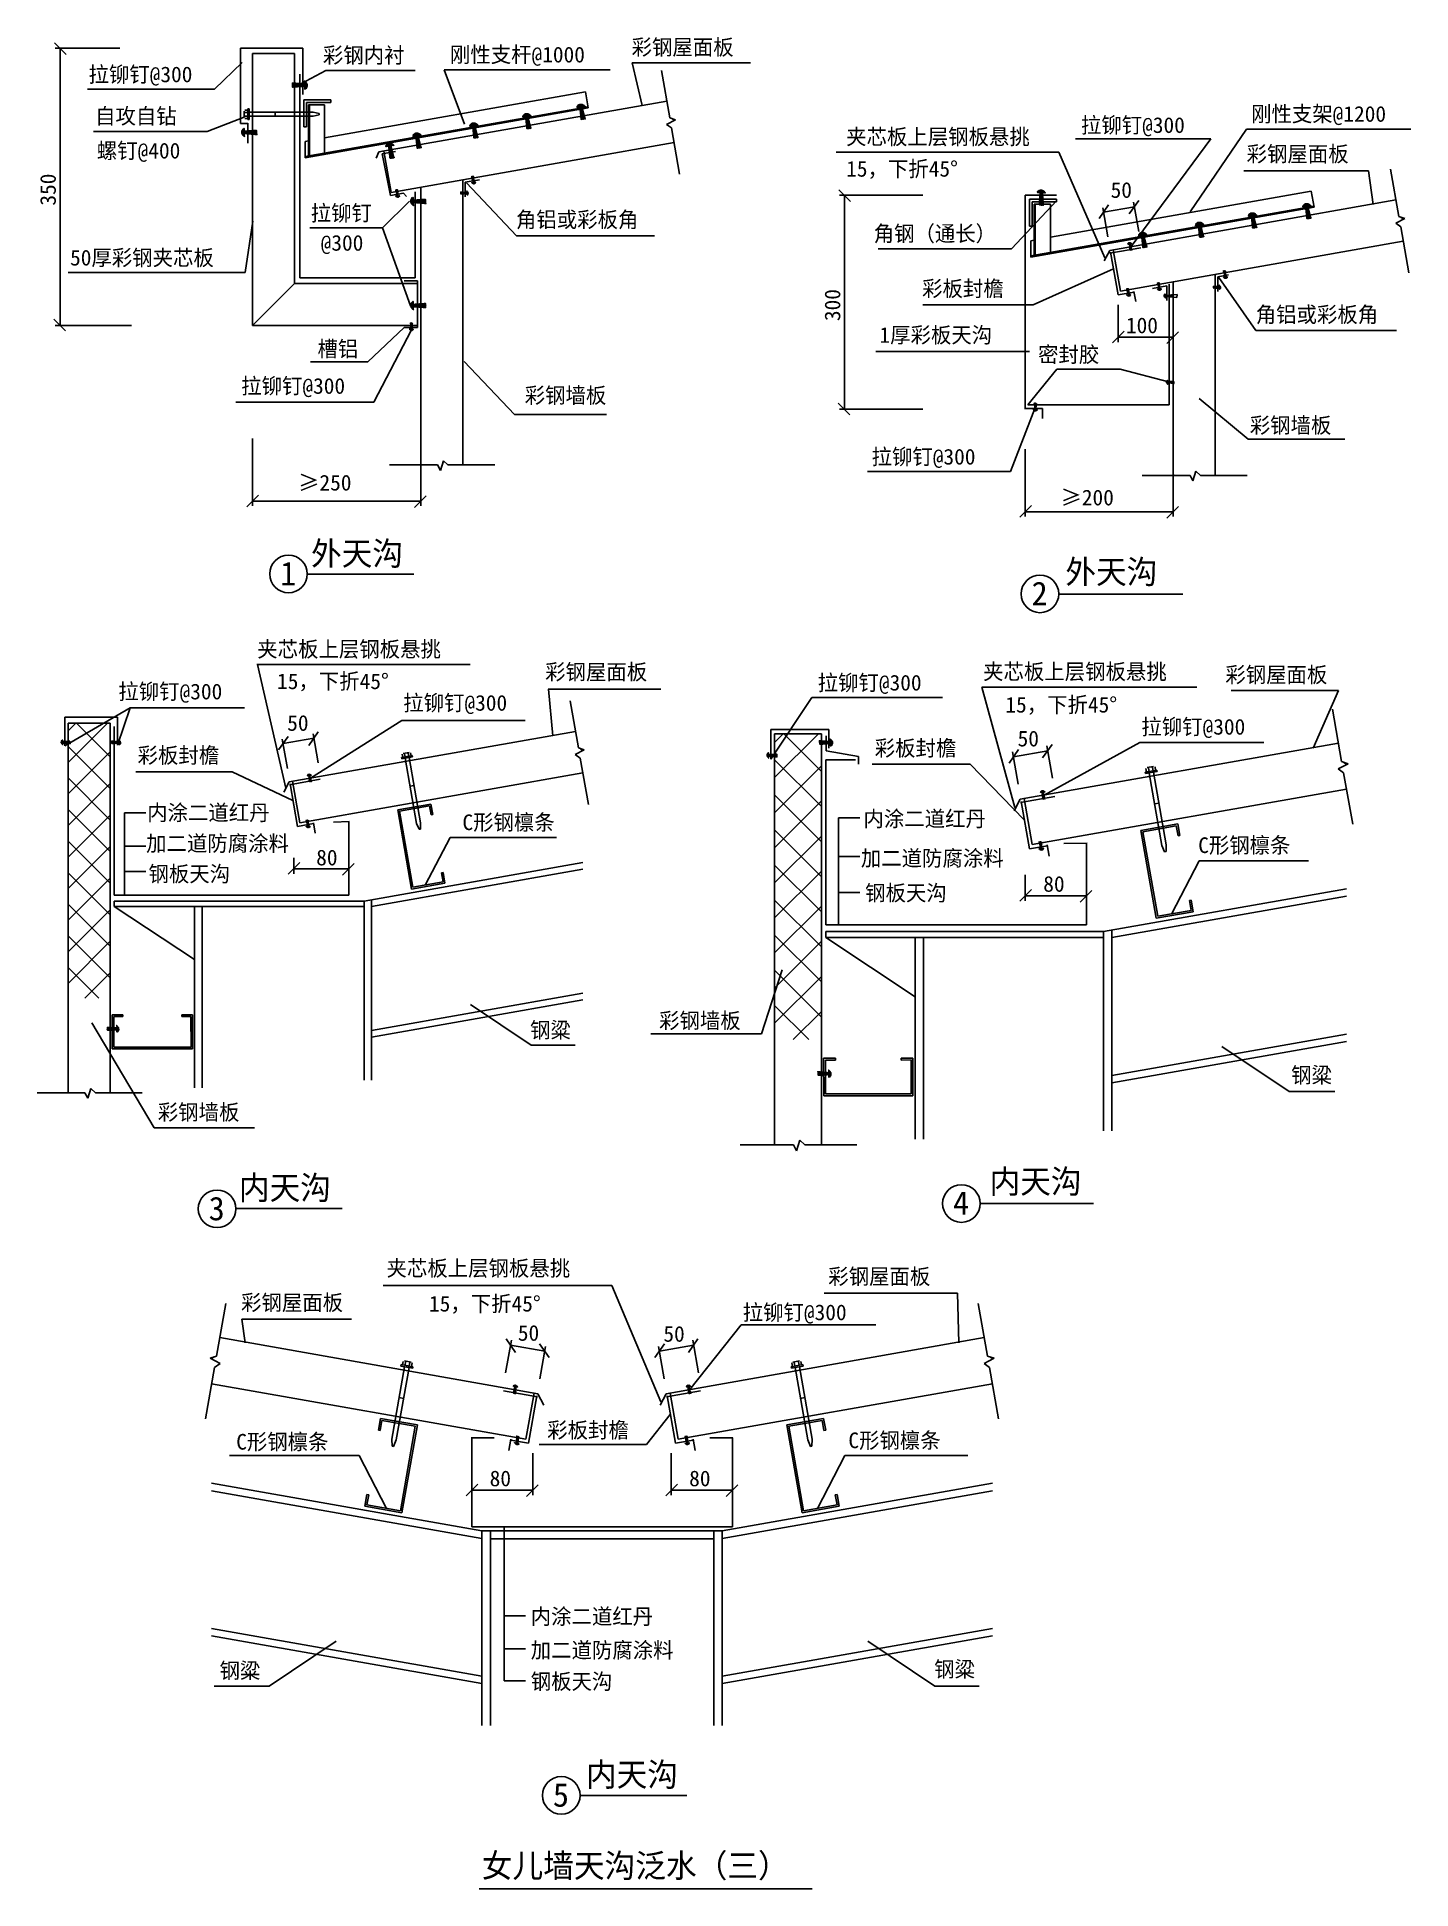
# Model space of a CAD drawing. Header units: metres. Extents: x 38 to 1423, y -384 to 1483.
import ezdxf

# ---------------------------------------------------------------- set-up
doc = ezdxf.new("R2010")
doc.units = ezdxf.units.M
doc.layers.add('_TCH_MASK', color=7, linetype='Continuous')

# ---------------------------------------------------------------- blocks, each defined once
blk = doc.blocks.new('_ARCHTICK')
at = {"color": 6, "linetype": 'ByBlock'}
blk.add_lwpolyline([(-0.9, -0.9), (0.78, 0.78)], dxfattribs=at)

msp = doc.modelspace()

# ---------------------------------------------------------------- hatches: boundary and pattern name
at = {"layer": '_TCH_MASK'}
h = msp.add_hatch(dxfattribs=at)
h.set_pattern_fill('SOLID')
h.paths.add_polyline_path([(307.58, 1439.13), (307.58, 1436.17), (295.13, 1437.1), (295.13, 1432.38), (307.58, 1433.31), (307.58, 1430.35, 0.7)])
h = msp.add_hatch(dxfattribs=at)
h.set_pattern_fill('SOLID')
h.paths.add_polyline_path([(535.93, 1403.87), (533.02, 1403.34), (536.16, 1391.26), (531.53, 1390.42), (530.2, 1402.83), (527.29, 1402.29, -0.7)])
h = msp.add_hatch(dxfattribs=at)
h.set_pattern_fill('SOLID')
h.paths.add_polyline_path([(590.62, 1413.26), (587.7, 1412.73), (590.85, 1400.66), (586.21, 1399.81), (584.89, 1412.22), (581.98, 1411.68, -0.7)])
h = msp.add_hatch(dxfattribs=at)
h.set_pattern_fill('SOLID')
h.paths.add_polyline_path([(247.15, 1391.36), (247.15, 1388.4), (259.59, 1389.33), (259.59, 1384.62), (247.15, 1385.54), (247.15, 1382.58, -0.7)])
h = msp.add_hatch(dxfattribs=at)
h.set_pattern_fill('SOLID')
h.paths.add_polyline_path([(425.28, 1384.23), (422.36, 1383.7), (425.51, 1371.63), (420.87, 1370.78), (419.55, 1383.19), (416.64, 1382.66, -0.7)])
h = msp.add_hatch(dxfattribs=at)
h.set_pattern_fill('SOLID')
h.paths.add_polyline_path([(482.53, 1394.48), (479.61, 1393.95), (482.76, 1381.87), (478.12, 1381.03), (476.8, 1393.43), (473.89, 1392.9, -0.7)])
h = msp.add_hatch(dxfattribs=at)
h.set_pattern_fill('SOLID')
h.paths.add_polyline_path([(397.93, 1374.04), (395.02, 1373.5), (398.16, 1361.43), (393.52, 1360.58), (392.2, 1372.99), (389.29, 1372.46, -0.7)])
h = msp.add_hatch(dxfattribs=at)
h.set_pattern_fill('SOLID')
h.paths.add_polyline_path([(403.65, 1323.46), (402.19, 1323.22), (401.62, 1329.43), (399.29, 1329.04), (400.78, 1322.98), (399.32, 1322.73, 0.7)])
h = msp.add_hatch(dxfattribs=at)
h.set_pattern_fill('SOLID')
h.paths.add_polyline_path([(471.15, 1328.07), (471.15, 1326.59), (464.93, 1327.06), (464.93, 1324.7), (471.15, 1325.16), (471.15, 1323.68, 0.7)])
h = msp.add_hatch(dxfattribs=at)
h.set_pattern_fill('SOLID')
h.paths.add_polyline_path([(480.25, 1337.02), (478.79, 1336.77), (478.22, 1342.98), (475.89, 1342.59), (477.38, 1336.53), (475.92, 1336.29, 0.7)])
h = msp.add_hatch(dxfattribs=at)
h.set_pattern_fill('SOLID')
h.paths.add_polyline_path([(1054.77, 1325.97), (1051.81, 1325.97), (1052.74, 1313.52), (1048.02, 1313.52), (1048.95, 1325.97), (1045.99, 1325.97, -0.7)])
h = msp.add_hatch(dxfattribs=at)
h.set_pattern_fill('SOLID')
h.paths.add_polyline_path([(417.5, 1321.87), (417.5, 1318.91), (429.95, 1319.83), (429.95, 1315.12), (417.5, 1316.05), (417.5, 1313.09, -0.7)])
h = msp.add_hatch(dxfattribs=at)
h.set_pattern_fill('SOLID')
h.paths.add_polyline_path([(1322.17, 1313.17), (1319.26, 1312.64), (1322.41, 1300.56), (1317.77, 1299.71), (1316.45, 1312.12), (1313.54, 1311.59, -0.7)])
h = msp.add_hatch(dxfattribs=at)
h.set_pattern_fill('SOLID')
h.paths.add_polyline_path([(1214.08, 1294.38), (1211.17, 1293.85), (1214.32, 1281.78), (1209.68, 1280.93), (1208.36, 1293.34), (1205.45, 1292.81, -0.7)])
h = msp.add_hatch(dxfattribs=at)
h.set_pattern_fill('SOLID')
h.paths.add_polyline_path([(1267.49, 1303.78), (1264.58, 1303.24), (1267.72, 1291.17), (1263.09, 1290.32), (1261.76, 1302.73), (1258.85, 1302.2, -0.7)])
h = msp.add_hatch(dxfattribs=at)
h.set_pattern_fill('SOLID')
h.paths.add_polyline_path([(1137.45, 1274.08), (1138.91, 1274.31), (1139.44, 1268.1), (1141.77, 1268.47), (1140.32, 1274.54), (1141.78, 1274.78, 0.7)])
h = msp.add_hatch(dxfattribs=at)
h.set_pattern_fill('SOLID')
h.paths.add_polyline_path([(1156.84, 1284.14), (1153.92, 1283.61), (1157.07, 1271.53), (1152.43, 1270.69), (1151.11, 1283.09), (1148.2, 1282.56, -0.7)])
h = msp.add_hatch(dxfattribs=at)
h.set_pattern_fill('SOLID')
h.paths.add_polyline_path([(1171.51, 1229.64), (1170.05, 1229.4), (1169.52, 1235.62), (1167.19, 1235.24), (1168.64, 1229.18), (1167.18, 1228.94, 0.7)])
h = msp.add_hatch(dxfattribs=at)
h.set_pattern_fill('SOLID')
h.paths.add_polyline_path([(1229.71, 1233.21), (1229.71, 1231.73), (1223.49, 1232.19), (1223.49, 1229.83), (1229.71, 1230.3), (1229.71, 1228.82, 0.7)])
h = msp.add_hatch(dxfattribs=at)
h.set_pattern_fill('SOLID')
h.paths.add_polyline_path([(1238.05, 1241.75), (1236.59, 1241.51), (1236.06, 1247.73), (1233.73, 1247.35), (1235.17, 1241.28), (1233.71, 1241.05, 0.7)])
h = msp.add_hatch(dxfattribs=at)
h.set_pattern_fill('SOLID')
h.paths.add_polyline_path([(417.5, 1216.87), (417.5, 1213.91), (429.95, 1214.84), (429.95, 1210.12), (417.5, 1211.05), (417.5, 1208.09, -0.7)])
h = msp.add_hatch(dxfattribs=at)
h.set_pattern_fill('SOLID')
h.paths.add_polyline_path([(1140.52, 1223.79), (1139.06, 1223.55), (1138.53, 1229.77), (1136.21, 1229.4), (1137.65, 1223.33), (1136.19, 1223.09, 0.7)])
h = msp.add_hatch(dxfattribs=at)
h.set_pattern_fill('SOLID')
h.paths.add_polyline_path([(1175.46, 1224.32), (1175.46, 1222.84), (1181.68, 1223.3), (1181.68, 1220.94), (1175.46, 1221.41), (1175.46, 1219.93, -0.7)])
h = msp.add_hatch(dxfattribs=at)
h.set_pattern_fill('ANSI31', scale=1.8)
h.paths.add_polyline_path([(1183.38, 1223.32), (1181.64, 1223.19), (1181.08, 1221.2), (1183.38, 1220.9)])
h.paths.add_polyline_path([(1187.19, 1223.61), (1183.38, 1223.32), (1183.38, 1220.9), (1187.04, 1220.43)])
h = msp.add_hatch(dxfattribs=at)
h.set_pattern_fill('ANSI31', scale=18)
h.paths.add_polyline_path([(1187.19, 1223.61), (1183.38, 1223.32), (1183.38, 1220.9), (1187.04, 1220.43)])
h = msp.add_hatch(dxfattribs=at)
h.set_pattern_fill('SOLID')
h.paths.add_polyline_path([(417.59, 1188.83), (416.11, 1188.83), (416.57, 1195.05), (414.22, 1195.05), (414.68, 1188.83), (413.2, 1188.83, 0.7)])
h = msp.add_hatch(dxfattribs=at)
h.set_pattern_fill('SOLID')
h.paths.add_polyline_path([(1177.88, 1137.36), (1177.88, 1135.88), (1184.1, 1136.35), (1184.1, 1133.99), (1177.88, 1134.45), (1177.88, 1132.97, -0.7)])
h = msp.add_hatch(dxfattribs=at)
h.set_pattern_fill('SOLID')
h.paths.add_polyline_path([(1042.19, 1107.8), (1043.67, 1107.8), (1043.2, 1114.02), (1045.56, 1114.02), (1045.1, 1107.8), (1046.58, 1107.8, -0.7)])
h = msp.add_hatch(dxfattribs=at)
h.set_pattern_fill('SOLID')
h.paths.add_polyline_path([(64.1, 774.8), (64.1, 773.02), (71.56, 773.58), (71.56, 770.75), (64.1, 771.31), (64.1, 769.53, -0.7)])
h = msp.add_hatch(dxfattribs=at)
h.set_pattern_fill('SOLID')
h.paths.add_polyline_path([(120.6, 774.8), (120.6, 773.02), (113.13, 773.58), (113.13, 770.75), (120.6, 771.31), (120.6, 769.53, 0.7)])
h = msp.add_hatch(dxfattribs=at)
h.set_pattern_fill('SOLID')
h.paths.add_polyline_path([(837.44, 775.83), (837.44, 773.26), (826.66, 774.07), (826.66, 769.98), (837.44, 770.78), (837.44, 768.22, 0.7)])
h = msp.add_hatch(dxfattribs=at)
h.set_pattern_fill('SOLID')
h.paths.add_polyline_path([(775.69, 761.99), (775.69, 760.02), (783.99, 760.64), (783.99, 757.49), (775.69, 758.11), (775.69, 756.14, -0.7)])
h = msp.add_hatch(dxfattribs=at)
h.set_pattern_fill('SOLID')
h.paths.add_polyline_path([(310.38, 738.34), (311.85, 738.57), (312.38, 732.36), (314.7, 732.73), (313.26, 738.8), (314.72, 739.03, 0.7)])
h = msp.add_hatch(dxfattribs=at)
h.set_pattern_fill('SOLID')
h.paths.add_polyline_path([(1049.34, 721.48), (1050.97, 721.74), (1051.56, 714.83), (1054.14, 715.25), (1052.54, 721.99), (1054.16, 722.25, 0.7)])
h = msp.add_hatch(dxfattribs=at)
h.set_pattern_fill('SOLID')
h.paths.add_polyline_path([(313.46, 688.05), (312, 687.81), (311.47, 694.03), (309.14, 693.65), (310.59, 687.58), (309.13, 687.35, 0.7)])
h = msp.add_hatch(dxfattribs=at)
h.set_pattern_fill('SOLID')
h.paths.add_polyline_path([(1052.76, 665.6), (1051.14, 665.34), (1050.55, 672.25), (1047.96, 671.83), (1049.57, 665.09), (1047.95, 664.83, 0.7)])
h = msp.add_hatch(dxfattribs=at)
h.set_pattern_fill('SOLID')
h.paths.add_polyline_path([(118.27, 486.89), (118.27, 484.58), (108.56, 485.3), (108.56, 481.63), (118.27, 482.35), (118.27, 480.04, 0.7)])
h = msp.add_hatch(dxfattribs=at)
h.set_pattern_fill('SOLID')
h.paths.add_polyline_path([(835.88, 442.09), (835.88, 439.53), (825.1, 440.33), (825.1, 436.25), (835.88, 437.05), (835.88, 434.48, 0.7)])
h = msp.add_hatch(dxfattribs=at)
h.set_pattern_fill('SOLID')
h.paths.add_polyline_path([(522.69, 122.28), (521.06, 122.55), (520.47, 115.64), (517.89, 116.05), (519.49, 122.8), (517.87, 123.06, -0.7)])
h = msp.add_hatch(dxfattribs=at)
h.set_pattern_fill('SOLID')
h.paths.add_polyline_path([(692.41, 122.28), (694.03, 122.55), (694.62, 115.64), (697.2, 116.05), (695.6, 122.8), (697.22, 123.06, 0.7)])
h = msp.add_hatch(dxfattribs=at)
h.set_pattern_fill('SOLID')
h.paths.add_polyline_path([(519.27, 66.41), (520.89, 66.15), (521.48, 73.05), (524.07, 72.64), (522.46, 65.89), (524.08, 65.63, -0.7)])
h = msp.add_hatch(dxfattribs=at)
h.set_pattern_fill('SOLID')
h.paths.add_polyline_path([(695.82, 66.41), (694.2, 66.15), (693.61, 73.05), (691.03, 72.64), (692.63, 65.89), (691.01, 65.63, 0.7)])

# ---------------------------------------------------------------- linework, layer by layer
for p, q in [((310.38, 941.57), (417.74, 941.57)), ((1067.68, 921.73), (1193.11, 921.73)), ((238.77, 302.53), (345.69, 302.53)), ((988.77, 307.41), (1102.89, 307.41)), ((585.58, -289.31), (693.12, -289.31)), ((483.78, -383.5), (819.49, -383.5))]:
    msp.add_line(p, q)
for p, q in [((121.34, 1471.97), (56.19, 1471.97)), ((61.19, 1192.45), (61.19, 1471.97)), ((217.05, 1430.53), (244.77, 1457.62)), ((305.89, 1471.97), (243.03, 1471.97)), ((243.03, 1471.97), (243.03, 1396)), ((255.06, 1466.51), (297.48, 1466.51)), ((255.06, 1466.51), (255.06, 1192.45)), ((297.48, 1466.51), (297.48, 1234.87)), ((305.89, 1471.97), (305.89, 1425.23)), ((637.98, 1457.05), (648.09, 1414.22)), ((637.98, 1457.05), (757.33, 1457.05)), ((302.94, 1240.33), (302.94, 1445.73)), ((329.02, 1449.45), (303.83, 1435.81)), ((329.02, 1449.45), (419.27, 1449.45)), ((615.76, 1450.03), (448.49, 1450.03)), ((448.49, 1450.03), (468.89, 1395.47)), ((675.78, 1401.75), (667.39, 1449.34)), ((217.05, 1430.53), (88.96, 1430.53)), ((307.01, 1419.69), (307.01, 1392.69)), ((334.01, 1419.69), (307.01, 1419.69)), ((327.91, 1381.44), (590.88, 1427.81)), ((334.01, 1419.69), (334.01, 1416.99)), ((590.88, 1427.81), (593.73, 1411.67)), ((209.49, 1387.87), (246.76, 1402.27)), ((246.76, 1408.36), (246.76, 1402.27)), ((247.35, 1409.52), (250.53, 1409.52)), ((247.35, 1407.2), (250.54, 1407.2)), ((247.36, 1403.43), (250.54, 1403.43)), ((247.36, 1401.11), (250.54, 1401.11)), ((251.88, 1410.72), (250.53, 1410.71)), ((250.53, 1410.71), (250.54, 1399.91)), ((251.88, 1410.72), (251.89, 1399.92)), ((316.2, 1407.37), (251.88, 1407.34)), ((316.22, 1403.33), (251.89, 1403.29)), ((277.95, 1407.35), (277.95, 1403.3)), ((308.26, 1362.56), (593.52, 1412.86)), ((308.26, 1361.33), (593.73, 1411.67)), ((309.71, 1416.99), (309.71, 1392.69)), ((334.01, 1416.99), (309.71, 1416.99)), ((311.51, 1414.77), (311.51, 1363.13)), ((311.51, 1414.77), (327.91, 1414.77)), ((312.72, 1414.77), (312.72, 1363.13)), ((322.36, 1406.06), (316.2, 1407.37)), ((322.36, 1404.64), (316.2, 1403.32)), ((322.36, 1406.06), (322.36, 1404.64)), ((327.91, 1414.77), (327.91, 1366.02)), ((672.83, 1418.48), (382.56, 1367.3)), ((681.64, 1399.75), (675.78, 1401.75)), ((680.51, 1399.18), (677.84, 1401.05)), ((209.49, 1387.87), (94.8, 1387.87)), ((243.03, 1396), (250.48, 1396)), ((250.48, 1396.43), (250.48, 1376.1)), ((251.89, 1399.92), (250.54, 1399.91)), ((309.71, 1392.69), (307.01, 1392.69)), ((672.58, 1395.12), (681.64, 1399.75)), ((677.59, 1391.45), (672.58, 1395.12)), ((685.8, 1344.92), (677.59, 1391.45)), ((1257.25, 1390.25), (1200.45, 1306.94)), ((1422.96, 1390.25), (1257.25, 1390.25)), ((308.26, 1377.98), (311.51, 1378.55)), ((308.26, 1377.98), (308.26, 1361.33)), ((382.56, 1367.3), (379.82, 1361.08)), ((399.34, 1367.84), (385.93, 1365.48)), ((385.93, 1365.48), (394.15, 1323.38)), ((395.08, 1326.43), (387.72, 1368.21)), ((680.19, 1376.71), (395.08, 1326.43)), ((1068.12, 1367.07), (843.46, 1367.07)), ((1114.33, 1260.67), (1068.12, 1367.07)), ((1084.89, 1380.49), (1221.37, 1380.49)), ((1221.37, 1380.49), (1140.82, 1271.91)), ((1254.45, 1348.13), (1380.27, 1348.13)), ((1380.27, 1348.13), (1384.91, 1314.41)), ((1410.81, 1302.27), (1402.42, 1349.86)), ((394.15, 1323.38), (407.57, 1325.75)), ((407.57, 1325.75), (410.45, 1322.28)), ((419.29, 1327.05), (419.29, 1240.33)), ((424.75, 1051.81), (424.75, 1331.66)), ((467.17, 1051.81), (467.17, 1339.14)), ((483.94, 1339.28), (469.67, 1336.7)), ((469.67, 1336.7), (469.67, 1322.08)), ((521.43, 1282.84), (470.77, 1336.12)), ((1059.46, 1281.35), (1322.44, 1327.72)), ((1322.44, 1327.72), (1325.29, 1311.58)), ((386.42, 1290.8), (413.37, 1317.72)), ((931.08, 1323.75), (846.8, 1323.75)), ((851.8, 1323.75), (851.8, 1107.9)), ((1020.24, 1269.66), (1066.12, 1318.29)), ((1065.57, 1323.75), (1034.17, 1323.75)), ((1034.17, 1107.9), (1034.17, 1323.75)), ((1065.57, 1319.59), (1038.57, 1319.59)), ((1038.57, 1319.59), (1038.57, 1292.59)), ((1039.82, 1262.46), (1325.08, 1312.76)), ((1039.82, 1261.24), (1325.29, 1311.58)), ((1065.57, 1316.89), (1041.27, 1316.89)), ((1041.27, 1316.89), (1041.27, 1292.59)), ((1043.07, 1314.68), (1043.07, 1263.04)), ((1043.07, 1314.68), (1059.46, 1314.68)), ((1044.28, 1314.68), (1044.28, 1263.04)), ((1059.46, 1314.68), (1059.46, 1265.93)), ((1065.57, 1319.59), (1065.57, 1316.89)), ((1117.47, 1281.69), (1112.28, 1311.11)), ((1113.06, 1306.67), (1144.12, 1312.15)), ((1119.28, 1268.12), (1407.86, 1319)), ((1148.53, 1287.17), (1143.34, 1316.58)), ((247.89, 1245.93), (255.4, 1297.56)), ((386.42, 1290.8), (312.97, 1290.8)), ((386.42, 1290.8), (414.51, 1212.22)), ((1041.27, 1292.59), (1038.57, 1292.59)), ((1407.61, 1295.64), (1416.67, 1300.27)), ((1412.63, 1291.97), (1407.61, 1295.64)), ((1416.67, 1300.27), (1410.81, 1302.27)), ((1420.83, 1245.44), (1412.63, 1291.97)), ((1415.55, 1299.69), (1412.88, 1301.56)), ((660.29, 1282.84), (521.43, 1282.84)), ((885.83, 1269.66), (1020.24, 1269.66)), ((1039.82, 1277.88), (1043.07, 1278.46)), ((1039.82, 1277.88), (1039.82, 1261.24)), ((1119.47, 1265.27), (1150.53, 1270.74)), ((1130.12, 1226.95), (1415.23, 1277.22)), ((1113.76, 1257.71), (1119.28, 1268.12)), ((1127.72, 1223.17), (1120.14, 1266.16)), ((1130.12, 1226.95), (1122.75, 1268.73)), ((247.89, 1245.93), (69.3, 1245.93)), ((297.48, 1234.87), (255.06, 1192.45)), ((297.48, 1234.87), (421.64, 1234.87)), ((302.94, 1240.33), (419.29, 1240.33)), ((408.02, 1237.23), (421.64, 1237.23)), ((421.64, 1237.23), (421.64, 1190.52)), ((1122.95, 1249.42), (1042.13, 1213.35)), ((1162.45, 1229.75), (1176.85, 1232.29)), ((1176.85, 1232.29), (1176.85, 1217.67)), ((1179.34, 1112.5), (1179.34, 1234.13)), ((1183.26, 1041.11), (1183.26, 1236.32)), ((1225.68, 1243.8), (1225.68, 1041.11)), ((1239.2, 1243.33), (1228.4, 1241.42)), ((1228.4, 1241.42), (1228.4, 1226.8)), ((1266.73, 1187.5), (1229.28, 1240.78)), ((1042.13, 1213.35), (931.02, 1213.35)), ((1127.72, 1223.17), (1143.83, 1226.01)), ((1145.51, 1216.47), (1143.7, 1226.79)), ((1181.64, 1223.19), (1181.08, 1221.2)), ((1181.08, 1221.2), (1187.04, 1220.43)), ((1181.64, 1223.19), (1187.19, 1223.61)), ((1183.26, 1226.32), (1183.26, 1175.51)), ((1187.19, 1223.61), (1187.04, 1220.43)), ((414.51, 1212.22), (428.41, 1212.22)), ((1127.72, 1213.17), (1127.72, 1175.51)), ((133.38, 1192.45), (56.19, 1192.45)), ((255.06, 1192.45), (421.64, 1192.45)), ((371.34, 1155.85), (408.02, 1190.52)), ((377.59, 1115.07), (415.48, 1187.99)), ((421.64, 1190.52), (408.02, 1190.52)), ((1127.72, 1180.51), (1183.26, 1180.51)), ((1408.42, 1187.5), (1266.73, 1187.5)), ((1038.43, 1166.15), (883.38, 1166.15)), ((371.34, 1155.85), (313.67, 1155.85)), ((519.25, 1102.73), (468.58, 1156.01)), ((1065.83, 1148.42), (1036.62, 1112.5)), ((1129.85, 1148.42), (1065.83, 1148.42)), ((1129.85, 1148.42), (1178.58, 1135.7)), ((377.59, 1115.07), (238.4, 1115.07)), ((612.02, 1102.73), (519.25, 1102.73)), ((931.08, 1107.9), (846.8, 1107.9)), ((1019.38, 1045.3), (1044.34, 1110.48)), ((1051.57, 1108.76), (1034.17, 1108.76)), ((1179.34, 1112.5), (1036.62, 1112.5)), ((1051.57, 1108.76), (1051.57, 1098.65)), ((1259.01, 1077.92), (1209.32, 1118.79)), ((255.06, 1078.52), (255.06, 1010.7)), ((1034.17, 1067.83), (1034.17, 1000)), ((1356.26, 1077.92), (1259.01, 1077.92)), ((441.74, 1051.81), (393.42, 1051.81)), ((424.75, 1061.05), (424.75, 1010.7)), ((444.72, 1046.38), (441.74, 1051.81)), ((447.71, 1056.11), (444.72, 1046.38)), ((452.19, 1051.81), (447.71, 1056.11)), ((499.44, 1051.81), (452.19, 1051.81)), ((1183.26, 1050.35), (1183.26, 1000)), ((1206.22, 1045.41), (1203.24, 1035.68)), ((1210.7, 1041.11), (1206.22, 1045.41)), ((1019.38, 1045.3), (875.29, 1045.3)), ((1200.25, 1041.11), (1151.93, 1041.11)), ((1184.65, 1041.11), (1183.26, 1042.5)), ((1203.24, 1035.68), (1200.25, 1041.11)), ((1257.96, 1041.11), (1210.7, 1041.11)), ((255.06, 1015.2), (424.75, 1015.2)), ((1034.17, 1004.5), (1183.26, 1004.5)), ((474.69, 850.59), (259.45, 850.59)), ((288.79, 725.92), (260.15, 850.8)), ((553.3, 825.82), (666.85, 825.82)), ((553.59, 825.82), (557.84, 778.67)), ((1207.07, 827.67), (990.44, 827.67)), ((1023.66, 706.58), (990.44, 827.67)), ((1241.67, 824.35), (1350.06, 824.35)), ((1350.06, 824.35), (1324.3, 766.29)), ((132, 807.01), (65.99, 768.71)), ((132, 807.01), (119, 769.41)), ((132, 807.01), (247.02, 807.01)), ((583.75, 766.53), (575.35, 814.11)), ((819.17, 817.53), (777.79, 755.23)), ((819.17, 817.53), (950.83, 817.53)), ((1353.08, 752.8), (1343.76, 805.67)), ((65.99, 797.6), (119, 797.6)), ((65.99, 797.6), (65.99, 768.71)), ((69.35, 783.84), (77.49, 791.97)), ((69.35, 752.02), (109.04, 791.71)), ((69.35, 791.71), (111.77, 791.71)), ((69.35, 418.88), (69.35, 791.71)), ((111.77, 757.54), (77.36, 791.95)), ((111.77, 418.88), (111.77, 791.71)), ((115.92, 618.33), (115.92, 788.1)), ((119, 797.6), (119, 769.41)), ((405.84, 794.09), (313.76, 736.17)), ((405.84, 794.09), (530.23, 794.09)), ((777.79, 785.16), (836.06, 785.16)), ((777.79, 785.16), (777.79, 755.23)), ((836.06, 785.16), (836.06, 766.48)), ((111.77, 725.72), (69.35, 768.14)), ((290.4, 745.95), (285.22, 775.36)), ((286, 770.93), (317.06, 776.41)), ((292.21, 732.37), (580.8, 783.26)), ((321.46, 751.43), (316.28, 780.84)), ((589.61, 764.53), (583.75, 766.53)), ((588.48, 763.95), (585.81, 765.82)), ((781.53, 772.04), (790.57, 781.08)), ((781.53, 736.69), (825.63, 780.78)), ((781.53, 780.78), (828.67, 780.78)), ((781.53, 366.52), (781.53, 780.78)), ((828.67, 742.81), (790.43, 781.05)), ((828.67, 366.52), (828.67, 780.78)), ((833.45, 778.65), (833.45, 763.51)), ((1029.15, 714.85), (1349.8, 771.39)), ((1149.73, 771.98), (1053.09, 719.07)), ((1061.65, 736.02), (1055.89, 768.7)), ((1149.73, 771.98), (1274.77, 771.98)), ((69.35, 720.2), (111.77, 762.62)), ((405.54, 756.93), (416.17, 758.8)), ((405.77, 755.6), (405.54, 756.93)), ((405.77, 755.6), (416.41, 757.47)), ((406.16, 760.27), (406.71, 757.13)), ((407.2, 761.06), (413.2, 762.11)), ((408.45, 760.67), (409, 757.54)), ((420.69, 690.45), (409.1, 756.18)), ((412.16, 761.33), (412.71, 758.19)), ((424.68, 691.16), (413.09, 756.89)), ((414.45, 761.73), (415, 758.6)), ((416.41, 757.47), (416.17, 758.8)), ((580.55, 759.89), (589.61, 764.53)), ((585.56, 756.23), (580.55, 759.89)), ((593.77, 709.7), (585.56, 756.23)), ((828.67, 707.46), (781.53, 754.59)), ((781.53, 701.33), (828.67, 748.46)), ((833.28, 588.14), (833.28, 754.44)), ((833.28, 754.44), (862.96, 754.44)), ((833.45, 763.51), (866.06, 757.91)), ((866.06, 757.91), (866.06, 750.12)), ((978.78, 750.1), (879.83, 750.1)), ((1033.23, 694.08), (978.78, 750.1)), ((1027.14, 729.94), (1021.38, 762.62)), ((1022.25, 757.69), (1056.76, 763.78)), ((1156.92, 746.72), (1163.58, 747.9)), ((1162.43, 747.02), (1163.04, 743.54)), ((1164.97, 747.47), (1165.58, 743.99)), ((1349.52, 745.43), (1359.6, 750.58)), ((1359.6, 750.58), (1353.08, 752.8)), ((1358.34, 749.94), (1355.37, 752.02)), ((111.77, 693.9), (69.35, 736.32)), ((69.35, 688.38), (111.77, 730.8)), ((234.79, 742.43), (137.47, 742.43)), ((295.88, 713.68), (234.79, 742.43)), ((286.7, 721.97), (292.21, 732.37)), ((292.4, 729.52), (323.46, 735)), ((300.66, 687.42), (293.08, 730.42)), ((303.05, 691.21), (295.69, 732.99)), ((303.05, 691.21), (588.16, 741.48)), ((414.05, 728.12), (418.03, 728.82)), ((1155.07, 742.14), (1166.89, 744.22)), ((1155.33, 740.66), (1155.07, 742.14)), ((1155.33, 740.66), (1167.15, 742.74)), ((1155.76, 745.85), (1156.38, 742.37)), ((1158.3, 746.29), (1158.92, 742.81)), ((1171.9, 668.28), (1159.02, 741.31)), ((1176.33, 669.06), (1163.46, 742.09)), ((1167.15, 742.74), (1166.89, 744.22)), ((1355.1, 741.36), (1349.52, 745.43)), ((1364.21, 689.66), (1355.1, 741.36)), ((401.55, 704.14), (435.06, 710.05)), ((435.06, 710.05), (436.93, 699.41)), ((828.67, 672.1), (781.53, 719.24)), ((781.53, 665.97), (828.67, 713.11)), ((1023.03, 703.29), (1029.15, 714.85)), ((1029.37, 711.69), (1063.88, 717.77)), ((1038.54, 664.91), (1030.11, 712.68)), ((1041.2, 669.12), (1033.01, 715.53)), ((1041.2, 669.12), (1357.99, 724.97)), ((1164.52, 710.13), (1168.95, 710.91)), ((111.77, 662.08), (69.35, 704.5)), ((69.35, 656.56), (111.77, 698.98)), ((126.17, 618.91), (126.2, 701.25)), ((126.2, 701.25), (147.6, 701.25)), ((318.45, 680.73), (316.63, 691.04)), ((336.7, 691.63), (352.81, 692.47)), ((352.27, 618.33), (352.27, 692.37)), ((415.62, 624.37), (401.55, 704.14)), ((403.43, 702.83), (433.74, 708.17)), ((416.93, 626.25), (403.43, 702.83)), ((424.45, 684.87), (424.68, 691.16)), ((433.74, 708.17), (435.34, 699.13)), ((435.34, 699.13), (436.93, 699.41)), ((435.34, 699.13), (435.34, 699.13)), ((845.92, 588.78), (845.92, 696.27)), ((845.92, 696.27), (867.35, 696.27)), ((111.77, 630.26), (69.35, 672.68)), ((300.66, 687.42), (316.77, 690.26)), ((352.27, 690.58), (352.27, 639.76)), ((423.05, 684.62), (420.69, 690.45)), ((423.05, 684.62), (424.45, 684.87)), ((454.38, 676.46), (429.42, 628.25)), ((454.38, 676.46), (561.74, 676.46)), ((828.67, 636.75), (781.53, 683.88)), ((781.53, 630.62), (828.67, 677.75)), ((1150.64, 683.49), (1187.87, 690.05)), ((1166.27, 594.85), (1150.64, 683.49)), ((1152.73, 682.03), (1186.41, 687.96)), ((1167.73, 596.94), (1152.73, 682.03)), ((1186.41, 687.96), (1188.18, 677.92)), ((1187.87, 690.05), (1189.95, 678.23)), ((1188.18, 677.92), (1189.95, 678.23)), ((1188.18, 677.92), (1188.18, 677.92)), ((69.35, 624.74), (111.77, 667.16)), ((126.17, 667.51), (147.6, 667.51)), ((296.74, 655.68), (296.74, 639.76)), ((845.92, 657.17), (867.35, 657.17)), ((1038.54, 664.91), (1056.44, 668.06)), ((1058.31, 657.47), (1056.29, 668.93)), ((1073.15, 670.39), (1096.49, 670.52)), ((1095.89, 588.14), (1095.89, 670.41)), ((1095.89, 669.53), (1095.89, 612.51)), ((1174.53, 661.79), (1171.9, 668.28)), ((1174.53, 661.79), (1176.09, 662.07)), ((1176.09, 662.07), (1176.33, 669.06)), ((111.77, 598.44), (69.35, 640.86)), ((69.35, 592.92), (111.77, 635.34)), ((126.17, 641.97), (147.6, 641.97)), ((296.74, 644.76), (352.27, 644.76)), ((367.64, 612.27), (588.16, 651.16)), ((375.26, 606.89), (588.16, 644.43)), ((445.65, 640.63), (447.25, 640.92)), ((445.65, 640.63), (447.24, 631.59)), ((445.65, 640.63), (445.65, 640.63)), ((447.25, 640.92), (449.12, 630.28)), ((828.67, 601.39), (781.53, 648.53)), ((781.53, 595.26), (828.67, 642.4)), ((1034.18, 638.75), (1034.18, 612.51)), ((1209.34, 652.73), (1181.61, 599.16)), ((1209.34, 652.73), (1319.56, 652.73)), ((352.27, 618.33), (115.75, 618.33)), ((449.12, 630.28), (415.62, 624.37)), ((447.24, 631.59), (416.93, 626.25)), ((846.02, 621.02), (867.35, 621.02)), ((1034.18, 617.51), (1095.89, 617.51)), ((1112.96, 581.41), (1357.99, 624.61)), ((1121.43, 575.43), (1357.99, 617.14)), ((111.77, 566.62), (69.35, 609.04)), ((69.35, 561.1), (111.77, 603.52)), ((367.64, 612.27), (115.84, 612.27)), ((115.84, 612.27), (115.92, 606.89)), ((115.92, 606.89), (196.77, 553.26)), ((367.64, 606.89), (115.92, 606.89)), ((196.77, 606.89), (196.77, 424.12)), ((204.39, 606.89), (204.39, 424.12)), ((367.64, 612.27), (367.64, 431.56)), ((375.26, 613.62), (375.26, 431.56)), ((828.67, 566.04), (781.53, 613.17)), ((781.53, 559.91), (828.67, 607.04)), ((1203.5, 601.42), (1166.27, 594.85)), ((1201.41, 602.88), (1167.73, 596.94)), ((1199.64, 612.92), (1201.41, 613.23)), ((1199.64, 612.92), (1201.41, 602.88)), ((1199.64, 612.92), (1199.64, 612.92)), ((1201.41, 613.23), (1203.5, 601.42)), ((1095.89, 588.14), (833.08, 588.14)), ((1112.96, 581.41), (833.19, 581.41)), ((833.19, 581.41), (833.28, 575.43)), ((1112.96, 581.41), (1112.96, 380.62)), ((1121.43, 582.9), (1121.43, 380.62)), ((111.77, 534.8), (69.35, 577.22)), ((69.35, 529.28), (111.77, 571.7)), ((828.67, 530.68), (781.53, 577.82)), ((781.53, 524.55), (828.67, 571.69)), ((1112.96, 575.43), (833.28, 575.43)), ((833.28, 575.43), (923.1, 515.84)), ((923.1, 575.43), (923.1, 372.35)), ((931.57, 575.43), (931.57, 372.35)), ((100.42, 514.34), (69.35, 545.4)), ((789.03, 543.08), (768.13, 478.32)), ((828.67, 495.33), (781.53, 542.46)), ((86.23, 514.34), (111.77, 539.88)), ((781.53, 489.2), (828.67, 536.33)), ((375.26, 481.82), (588.16, 519.36)), ((375.26, 475.09), (588.16, 512.63)), ((536.08, 467.16), (475.06, 508.03)), ((816.05, 472.59), (781.53, 507.11)), ((156.2, 383.59), (93.32, 489.61)), ((113.84, 463.42), (113.82, 497.44)), ((113.82, 497.44), (124.62, 497.44)), ((115.46, 465.04), (115.44, 495.82)), ((115.44, 495.82), (124.62, 495.82)), ((124.62, 495.82), (124.62, 497.44)), ((124.62, 495.82), (124.62, 495.82)), ((184.02, 497.46), (194.82, 497.47)), ((184.02, 495.84), (184.02, 497.46)), ((184.02, 495.84), (193.2, 495.85)), ((184.02, 495.84), (184.02, 495.84)), ((193.2, 495.85), (193.22, 465.07)), ((194.82, 497.47), (194.84, 463.45)), ((800.28, 472.59), (828.67, 500.98)), ((580.38, 467.16), (536.08, 467.16)), ((768.13, 478.32), (656.72, 478.32)), ((1121.43, 436.46), (1357.99, 478.17)), ((1121.43, 428.99), (1357.99, 470.7)), ((194.84, 463.45), (113.84, 463.42)), ((193.22, 465.07), (115.46, 465.04)), ((830.94, 453.81), (842.94, 453.82)), ((830.96, 416.01), (830.94, 453.81)), ((832.74, 452.01), (842.94, 452.02)), ((832.76, 417.81), (832.74, 452.01)), ((842.94, 452.02), (842.94, 453.82)), ((842.94, 452.02), (842.94, 452.02)), ((908.94, 453.84), (920.94, 453.85)), ((908.94, 452.04), (908.94, 453.84)), ((908.94, 452.04), (919.14, 452.05)), ((908.94, 452.04), (908.94, 452.04)), ((919.14, 452.05), (919.16, 417.85)), ((920.94, 453.85), (920.96, 416.05)), ((1300.11, 420.17), (1232.32, 465.58)), ((86.34, 418.88), (38.02, 418.88)), ((89.33, 413.45), (86.34, 418.88)), ((92.32, 423.18), (89.33, 413.45)), ((96.8, 418.88), (92.32, 423.18)), ((144.05, 418.88), (96.8, 418.88)), ((920.96, 416.05), (830.96, 416.01)), ((919.16, 417.85), (832.76, 417.81)), ((1346.22, 420.17), (1300.11, 420.17)), ((257.13, 383.59), (156.2, 383.59)), ((800.41, 366.52), (746.72, 366.52)), ((803.73, 360.49), (800.41, 366.52)), ((807.05, 371.31), (803.73, 360.49)), ((812.03, 366.52), (807.05, 371.31)), ((864.53, 366.52), (812.03, 366.52)), ((617.53, 224.7), (386.76, 224.7)), ((666.72, 107.38), (617.53, 224.7)), ((218.95, 153.61), (228.27, 206.48)), ((831.47, 216.91), (965.81, 216.91)), ((965.81, 216.91), (967.36, 167.09)), ((996.14, 153.61), (986.82, 206.48)), ((244.31, 190.86), (247.73, 167.09)), ((355.03, 190.86), (244.31, 190.86)), ((542.88, 115.66), (222.23, 172.2)), ((510.38, 136.83), (516.14, 169.51)), ((672.21, 115.66), (992.86, 172.2)), ((747.88, 185.2), (696.15, 119.88)), ((704.71, 136.83), (698.95, 169.51)), ((747.88, 185.2), (883.51, 185.2)), ((212.44, 151.38), (218.95, 153.61)), ((222.51, 146.24), (212.44, 151.38)), ((213.69, 150.74), (216.66, 152.82)), ((549.78, 158.5), (515.27, 164.59)), ((544.89, 130.74), (550.65, 163.42)), ((670.2, 130.74), (664.44, 163.42)), ((665.31, 158.5), (699.82, 164.59)), ((992.59, 146.24), (1002.66, 151.38)), ((1002.66, 151.38), (996.14, 153.61)), ((1001.4, 150.74), (998.44, 152.82)), ((207.82, 90.46), (216.93, 142.16)), ((216.93, 142.16), (222.51, 146.24)), ((395.7, 69.86), (408.57, 142.9)), ((400.13, 69.08), (413.01, 142.11)), ((404.88, 143.55), (405.14, 145.02)), ((416.7, 141.46), (404.88, 143.55)), ((416.96, 142.94), (405.14, 145.02)), ((407.06, 148.28), (406.45, 144.79)), ((415.11, 147.53), (408.45, 148.7)), ((409.6, 147.83), (408.99, 144.35)), ((413.73, 147.1), (413.11, 143.62)), ((416.27, 146.65), (415.65, 143.17)), ((416.7, 141.46), (416.96, 142.94)), ((798.13, 142.94), (809.95, 145.02)), ((798.39, 141.46), (798.13, 142.94)), ((798.39, 141.46), (810.21, 143.55)), ((798.83, 146.65), (799.44, 143.17)), ((799.98, 147.53), (806.65, 148.7)), ((801.36, 147.1), (801.98, 143.62)), ((814.96, 69.08), (802.09, 142.11)), ((805.49, 147.83), (806.1, 144.35)), ((819.4, 69.86), (806.52, 142.9)), ((808.03, 148.28), (808.64, 144.79)), ((810.21, 143.55), (809.95, 145.02)), ((998.16, 142.16), (992.59, 146.24)), ((1007.27, 90.46), (998.16, 142.16)), ((530.83, 69.92), (214.04, 125.78)), ((542.66, 112.49), (508.15, 118.58)), ((530.83, 69.92), (539.02, 116.34)), ((533.49, 65.71), (541.92, 113.49)), ((549, 104.1), (542.88, 115.66)), ((666.09, 104.1), (672.21, 115.66)), ((672.43, 112.49), (706.94, 118.58)), ((681.6, 65.71), (673.18, 113.49)), ((684.26, 69.92), (676.08, 116.34)), ((684.26, 69.92), (1001.05, 125.78)), ((407.51, 110.93), (403.08, 111.71)), ((676.3, 94.89), (652.3, 64.54)), ((807.58, 110.93), (812.02, 111.71)), ((384.16, 90.86), (382.08, 79.04)), ((383.85, 78.72), (382.08, 79.04)), ((385.62, 88.77), (383.85, 78.72)), ((383.85, 78.72), (383.85, 78.72)), ((421.39, 84.29), (384.16, 90.86)), ((419.3, 82.83), (385.62, 88.77)), ((404.3, -2.26), (419.3, 82.83)), ((405.76, -4.34), (421.39, 84.29)), ((793.7, 84.29), (830.93, 90.86)), ((809.33, -4.34), (793.7, 84.29)), ((795.79, 82.83), (829.47, 88.77)), ((810.79, -2.26), (795.79, 82.83)), ((829.47, 88.77), (831.24, 78.72)), ((830.93, 90.86), (833.01, 79.04)), ((831.24, 78.72), (833.01, 79.04)), ((831.24, 78.72), (831.24, 78.72)), ((395.94, 62.87), (395.7, 69.86)), ((397.5, 62.6), (395.94, 62.87)), ((397.5, 62.6), (400.13, 69.08)), ((498.88, 71.19), (475.54, 71.32)), ((476.14, -18.59), (476.14, 71.22)), ((476.14, 70.33), (476.14, 13.31)), ((513.72, 58.28), (515.74, 69.74)), ((533.49, 65.71), (515.59, 68.87)), ((652.3, 64.54), (544.16, 64.54)), ((681.6, 65.71), (699.5, 68.87)), ((701.37, 58.28), (699.35, 69.74)), ((716.21, 71.19), (739.55, 71.32)), ((738.95, -18.59), (738.95, 71.22)), ((738.95, 70.33), (738.95, 13.31)), ((817.59, 62.6), (814.96, 69.08)), ((817.59, 62.6), (819.15, 62.87)), ((819.15, 62.87), (819.4, 69.86)), ((362.69, 53.53), (232.07, 53.53)), ((362.69, 53.53), (390.42, -0.04)), ((537.85, 55.71), (537.85, 13.31)), ((677.24, 55.71), (677.24, 13.31)), ((852.4, 53.53), (824.67, -0.04)), ((852.4, 53.53), (976.32, 53.53)), ((486.51, -22.63), (214.04, 25.42)), ((728.58, -22.63), (1001.05, 25.42)), ((486.51, -30.1), (214.04, 17.94)), ((370.62, 14.04), (368.53, 2.22)), ((368.53, 2.22), (405.76, -4.34)), ((372.39, 13.73), (370.62, 14.04)), ((372.39, 13.73), (370.62, 3.68)), ((370.62, 3.68), (404.3, -2.26)), ((372.39, 13.73), (372.39, 13.73)), ((537.85, 18.31), (476.14, 18.31)), ((677.24, 18.31), (738.95, 18.31)), ((728.58, -30.1), (1001.05, 17.94)), ((846.56, 2.22), (809.33, -4.34)), ((844.47, 3.68), (810.79, -2.26)), ((842.7, 13.73), (844.47, 14.04)), ((842.7, 13.73), (844.47, 3.68)), ((842.7, 13.73), (842.7, 13.73)), ((844.47, 14.04), (846.56, 2.22)), ((738.95, -18.59), (476.14, -18.59)), ((508.98, -18.59), (508.98, -173.86)), ((728.58, -22.63), (486.51, -22.63)), ((486.51, -22.63), (486.51, -218.58)), ((494.98, -22.63), (494.98, -218.58)), ((720.11, -30.45), (494.98, -30.45)), ((720.11, -22.63), (720.11, -218.58)), ((728.58, -22.63), (728.58, -218.58)), ((508.98, -108.35), (530.47, -108.35)), ((486.51, -169.07), (214.04, -121.02)), ((486.51, -176.54), (214.04, -128.5)), ((728.58, -169.07), (1001.05, -121.02)), ((728.58, -176.54), (1001.05, -128.5)), ((271.92, -179.02), (339.71, -133.62)), ((508.98, -141.4), (530.47, -141.4)), ((943.17, -179.02), (875.38, -133.62)), ((216.64, -179.02), (271.92, -179.02)), ((508.98, -173.86), (530.47, -173.86)), ((987.8, -179.02), (943.17, -179.02))]:
    msp.add_line(p, q, dxfattribs=at)
for centre in [(291.51, 941.93), (1049.02, 921.84), (219.49, 302.02), (969.78, 307.37), (566.48, -289.15)]:
    msp.add_circle(centre, 18.96, dxfattribs=at)

# ---------------------------------------------------------------- block references
at = {"layer": '_TCH_MASK', "yscale": 7, "zscale": 7}
for p, xscale, rotation in [((61.19, 1471.97), 7, 90), ((851.8, 1323.75), 7, 90), ((1113.06, 1306.67), 7, 190), ((1144.12, 1312.15), 7, 10), ((61.19, 1192.45), 7, 270), ((1127.72, 1180.51), 7, 180), ((851.8, 1107.9), 7, 270), ((255.06, 1015.2), 7, 180), ((1034.17, 1004.5), 7, 180), ((286, 770.93), 7, 190), ((317.06, 776.41), 7, 10), ((1056.76, 763.78), 7, 10), ((1022.25, 757.69), 7, 190), ((296.74, 644.76), 7, 180), ((1034.18, 617.51), 7, 180), ((515.27, 164.59), -7, 350), ((699.82, 164.59), 7, 10), ((549.78, 158.5), -7, 170), ((665.31, 158.5), 7, 190), ((476.14, 18.31), 7, 180), ((677.24, 18.31), 7, 180)]:
    msp.add_blockref('_ARCHTICK', p, dxfattribs=dict(at, xscale=xscale, rotation=rotation))
at = {"layer": '_TCH_MASK', "xscale": 7, "yscale": 7, "zscale": 7}
for p in [(1183.26, 1180.51), (424.75, 1015.2), (1183.26, 1004.5), (352.27, 644.76), (1095.89, 617.51), (537.85, 18.31), (738.95, 18.31)]:
    msp.add_blockref('_ARCHTICK', p, dxfattribs=at)

# ---------------------------------------------------------------- texts
for s, p in [('350', (56.95, 1313.2)), ('300', (847.71, 1196.81))]:
    msp.add_text(s, height=15.82, rotation=90).set_placement(p)
for s, p in [('50', (1120.18, 1321.04)), ('100', (1135.64, 1184.6)), ('≥250', (301.19, 1026.03)), ('≥200', (1069.66, 1011.09)), ('50', (290.19, 783.85)), ('50', (1026.44, 768.12)), ('80', (319.41, 648.21)), ('80', (1052.31, 621.61)), ('50', (522.68, 169.05)), ('50', (669.38, 168.08)), ('80', (494.27, 22.41)), ('80', (695.37, 22.41))]:
    msp.add_text(s, height=15.82).set_placement(p)
at = {"layer": '_TCH_MASK'}
for s, height, p in [('彩钢内衬', 15.82, (326.18, 1456.93)), ('刚性支杆@1000', 15.82, (454.21, 1457.52)), ('彩钢屋面板', 15.82, (637.37, 1465)), ('拉铆钉@300', 15.82, (89.89, 1437.58)), ('自攻自钻', 15.82, (96.5, 1395.6)), ('拉铆钉@300', 15.82, (1090.29, 1386.46)), ('刚性支架@1200', 15.82, (1261.79, 1397.73)), ('夹芯板上层钢板悬挑', 15.82, (853.63, 1374.78)), ('螺钉@400', 15.82, (98.28, 1360.69)), ('彩钢屋面板', 15.82, (1257.29, 1357.38)), ('15，下折45%%d', 15.82, (853.63, 1342.39)), ('拉铆钉', 15.82, (313.89, 1297.83)), ('角铝或彩板角', 15.82, (520.77, 1291.2)), ('角钢（通长）', 15.82, (881.34, 1277.14)), ('50厚彩钢夹芯板', 15.82, (71.32, 1252.85)), ('@300', 15.82, (323.91, 1267.78)), ('彩板封檐', 15.82, (930.16, 1221.67)), ('角铝或彩板角', 15.82, (1266.49, 1195.52)), ('槽铝', 15.82, (320.71, 1160.93)), ('1厚彩板天沟', 15.82, (887.2, 1174.92)), ('密封胶', 15.82, (1047.06, 1155.28)), ('拉铆钉@300', 15.82, (243.82, 1123.55)), ('彩钢墙板', 15.82, (529.58, 1114.09)), ('彩钢墙板', 15.82, (1260.47, 1083.9)), ('拉铆钉@300', 15.82, (879.24, 1052.21)), ('外天沟', 23.8, (314.2, 950.69)), ('1', 23.8, (283.04, 930.49)), ('外天沟', 23.8, (1074.58, 932.21)), ('2', 23.8, (1040.56, 910.4)), ('夹芯板上层钢板悬挑', 15.82, (260.03, 858.3)), ('15，下折45%%d', 15.82, (279.98, 825.9)), ('彩钢屋面板', 15.82, (550.21, 835.3)), ('拉铆钉@300', 15.82, (824.92, 824.45)), ('夹芯板上层钢板悬挑', 15.82, (991.69, 835.61)), ('彩钢屋面板', 15.82, (1235.85, 832.47)), ('拉铆钉@300', 15.82, (119.99, 815.54)), ('拉铆钉@300', 15.82, (407.17, 804.12)), ('15，下折45%%d', 15.82, (1014.11, 802.23)), ('拉铆钉@300', 15.82, (1151.2, 780)), ('彩板封檐', 15.82, (139.35, 751.25)), ('彩板封檐', 15.82, (882.41, 758.49)), ('内涂二道红丹', 15.82, (149.03, 693.48)), ('C形钢檩条', 15.82, (466.82, 683.73)), ('内涂二道红丹', 15.82, (871.07, 687.34)), ('加二道防腐涂料', 15.82, (147.99, 662.43)), ('C形钢檩条', 15.82, (1208.49, 660.65)), ('加二道防腐涂料', 15.82, (868.41, 647.55)), ('钢板天沟', 15.82, (150.4, 631.75)), ('钢板天沟', 15.82, (872.74, 612.53)), ('钢粱', 15.82, (535.05, 474.32)), ('彩钢墙板', 15.82, (665.07, 483.85)), ('钢粱', 15.82, (1302.22, 429)), ('彩钢墙板', 15.82, (159.74, 391.54)), ('内天沟', 23.8, (241.45, 311.39)), ('内天沟', 23.8, (998.11, 317.75)), ('4', 23.8, (961.32, 295.99)), ('3', 23.8, (211.03, 290.45)), ('夹芯板上层钢板悬挑', 15.82, (390.3, 234.29)), ('彩钢屋面板', 15.82, (835.6, 225.94)), ('彩钢屋面板', 15.82, (243.67, 199.63)), ('15，下折45%%d', 15.82, (433.11, 198.5)), ('拉铆钉@300', 15.82, (749.35, 189.8)), ('C形钢檩条', 15.82, (238.79, 59.34)), ('彩板封檐', 15.82, (552.29, 71.16)), ('C形钢檩条', 15.82, (855.87, 60.78)), ('内涂二道红丹', 15.82, (535.65, -116.69)), ('加二道防腐涂料', 15.82, (535.65, -150.69)), ('钢粱', 15.82, (222.03, -171.31)), ('钢板天沟', 15.82, (535.65, -182.21)), ('钢粱', 15.82, (942.39, -169.89)), ('内天沟', 23.8, (591.32, -280.03)), ('5', 23.8, (558.02, -300.59)), ('女儿墙天沟泛水（三）', 23.8, (486.35, -371.87))]:
    msp.add_text(s, height=height, dxfattribs=at).set_placement(p)

doc.saveas('drawing.dxf')
